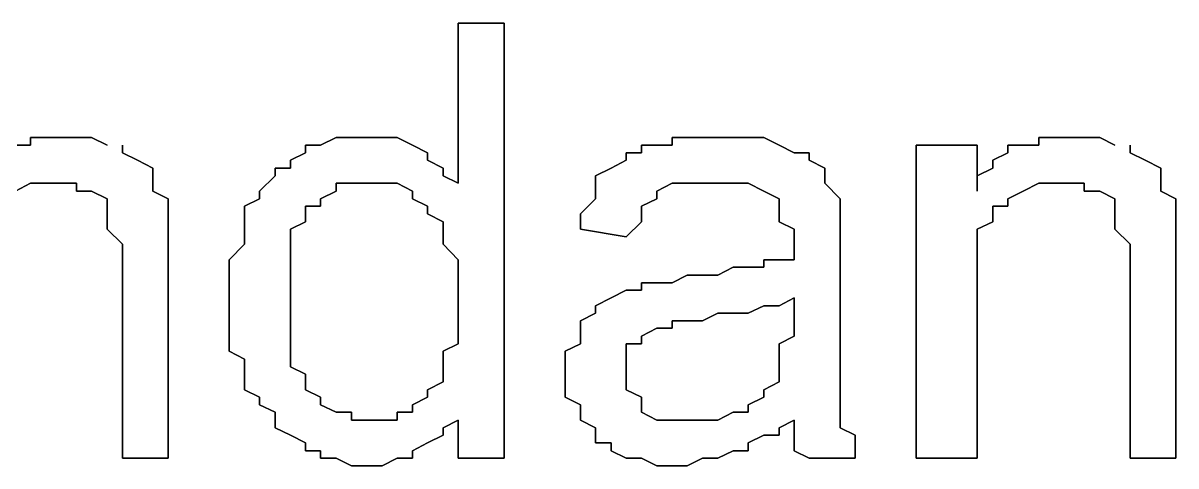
# Model space of a CAD drawing. Header units: metres. Extents: x 2.9 to 42.8, y 1.7 to 28.7.
# Drawn here: x 38.9132 to 39.1795, y 21.5459 to 21.6482 of the extents above; entities that cross this region are included whole.
import ezdxf

# ---------------------------------------------------------------- set-up
doc = ezdxf.new("R2010")
doc.units = ezdxf.units.M
doc.layers.add('GRIS', color=8, linetype='Continuous')

msp = doc.modelspace()

# ---------------------------------------------------------------- linework, layer by layer
at = {"layer": 'GRIS', "lineweight": -3}
for points in [[(39.0243, 21.6482), (39.0137, 21.6482), (39.0243, 21.6482)], [(39.0137, 21.6482), (39.0137, 21.6112), (39.0137, 21.6482)], [(39.0243, 21.5477), (39.0243, 21.6482), (39.0243, 21.5477)], [(38.9149, 21.62), (38.9114, 21.62), (38.9149, 21.62)], [(38.9184, 21.6218), (38.9149, 21.6218), (38.9184, 21.6218)], [(38.9149, 21.6218), (38.9149, 21.62), (38.9149, 21.6218)], [(38.922, 21.6218), (38.9184, 21.6218), (38.922, 21.6218)], [(38.9255, 21.6218), (38.922, 21.6218), (38.9255, 21.6218)], [(38.929, 21.6218), (38.9255, 21.6218), (38.929, 21.6218)], [(38.9326, 21.62), (38.929, 21.6218), (38.9326, 21.62)], [(38.9361, 21.6182), (38.9361, 21.62), (38.9361, 21.6182)], [(38.9819, 21.62), (38.9784, 21.62), (38.9819, 21.62)], [(38.9784, 21.62), (38.9784, 21.6182), (38.9784, 21.62)], [(38.9855, 21.6218), (38.9819, 21.62), (38.9855, 21.6218)], [(38.989, 21.6218), (38.9855, 21.6218), (38.989, 21.6218)], [(38.9925, 21.6218), (38.989, 21.6218), (38.9925, 21.6218)], [(38.9961, 21.6218), (38.9925, 21.6218), (38.9961, 21.6218)], [(38.9996, 21.6218), (38.9961, 21.6218), (38.9996, 21.6218)], [(39.0031, 21.62), (38.9996, 21.6218), (39.0031, 21.62)], [(39.0066, 21.6182), (39.0031, 21.62), (39.0066, 21.6182)], [(39.0596, 21.62), (39.056, 21.62), (39.0596, 21.62)], [(39.056, 21.62), (39.056, 21.6182), (39.056, 21.62)], [(39.0631, 21.62), (39.0596, 21.62), (39.0631, 21.62)], [(39.0666, 21.6218), (39.0631, 21.6218), (39.0666, 21.6218)], [(39.0631, 21.6218), (39.0631, 21.62), (39.0631, 21.6218)], [(39.0701, 21.6218), (39.0666, 21.6218), (39.0701, 21.6218)], [(39.0737, 21.6218), (39.0701, 21.6218), (39.0737, 21.6218)], [(39.0772, 21.6218), (39.0737, 21.6218), (39.0772, 21.6218)], [(39.0807, 21.6218), (39.0772, 21.6218), (39.0807, 21.6218)], [(39.0843, 21.6218), (39.0807, 21.6218), (39.0843, 21.6218)], [(39.0878, 21.62), (39.0843, 21.6218), (39.0878, 21.62)], [(39.0913, 21.6182), (39.0878, 21.62), (39.0913, 21.6182)], [(39.1336, 21.62), (39.1195, 21.62), (39.1336, 21.62)], [(39.1195, 21.62), (39.1195, 21.5477), (39.1195, 21.62)], [(39.1336, 21.6094), (39.1336, 21.62), (39.1336, 21.6094)], [(39.1442, 21.62), (39.1407, 21.62), (39.1442, 21.62)], [(39.1407, 21.62), (39.1407, 21.6182), (39.1407, 21.62)], [(39.1478, 21.62), (39.1442, 21.62), (39.1478, 21.62)], [(39.1513, 21.6218), (39.1478, 21.6218), (39.1513, 21.6218)], [(39.1478, 21.6218), (39.1478, 21.62), (39.1478, 21.6218)], [(39.1548, 21.6218), (39.1513, 21.6218), (39.1548, 21.6218)], [(39.1583, 21.6218), (39.1548, 21.6218), (39.1583, 21.6218)], [(39.1619, 21.6218), (39.1583, 21.6218), (39.1619, 21.6218)], [(39.1654, 21.62), (39.1619, 21.6218), (39.1654, 21.62)], [(39.1689, 21.6182), (39.1689, 21.62), (39.1689, 21.6182)], [(38.9396, 21.6165), (38.9361, 21.6182), (38.9396, 21.6165)], [(38.9784, 21.6182), (38.9749, 21.6165), (38.9784, 21.6182)], [(39.0066, 21.6165), (39.0066, 21.6182), (39.0066, 21.6165)], [(39.056, 21.6182), (39.0525, 21.6182), (39.056, 21.6182)], [(39.0525, 21.6182), (39.0525, 21.6165), (39.0525, 21.6182)], [(39.0948, 21.6182), (39.0913, 21.6182), (39.0948, 21.6182)], [(39.0948, 21.6165), (39.0948, 21.6182), (39.0948, 21.6165)], [(39.1407, 21.6182), (39.1372, 21.6165), (39.1407, 21.6182)], [(39.1724, 21.6165), (39.1689, 21.6182), (39.1724, 21.6165)], [(38.9431, 21.6147), (38.9396, 21.6165), (38.9431, 21.6147)], [(38.9431, 21.6129), (38.9431, 21.6147), (38.9431, 21.6129)], [(38.9749, 21.6147), (38.9714, 21.6147), (38.9749, 21.6147)], [(38.9714, 21.6147), (38.9714, 21.6129), (38.9714, 21.6147)], [(38.9749, 21.6165), (38.9749, 21.6147), (38.9749, 21.6165)], [(39.0102, 21.6147), (39.0066, 21.6165), (39.0102, 21.6147)], [(39.0102, 21.6129), (39.0102, 21.6147), (39.0102, 21.6129)], [(39.049, 21.6147), (39.0454, 21.6129), (39.049, 21.6147)], [(39.0525, 21.6165), (39.049, 21.6147), (39.0525, 21.6165)], [(39.0984, 21.6147), (39.0948, 21.6165), (39.0984, 21.6147)], [(39.0984, 21.6129), (39.0984, 21.6147), (39.0984, 21.6129)], [(39.1372, 21.6147), (39.1336, 21.6129), (39.1372, 21.6147)], [(39.1372, 21.6165), (39.1372, 21.6147), (39.1372, 21.6165)], [(39.176, 21.6147), (39.1724, 21.6165), (39.176, 21.6147)], [(39.176, 21.6129), (39.176, 21.6147), (39.176, 21.6129)], [(38.9431, 21.6112), (38.9431, 21.6129), (38.9431, 21.6112)], [(38.9714, 21.6129), (38.9678, 21.6094), (38.9714, 21.6129)], [(39.0137, 21.6112), (39.0102, 21.6129), (39.0137, 21.6112)], [(39.0454, 21.6129), (39.0454, 21.6112), (39.0454, 21.6129)], [(39.0984, 21.6112), (39.0984, 21.6129), (39.0984, 21.6112)], [(39.1336, 21.6129), (39.1336, 21.6112), (39.1336, 21.6129)], [(39.176, 21.6112), (39.176, 21.6129), (39.176, 21.6112)], [(38.9114, 21.6094), (38.9149, 21.6112), (38.9114, 21.6094)], [(38.9149, 21.6112), (38.9184, 21.6112), (38.9149, 21.6112)], [(38.9184, 21.6112), (38.922, 21.6112), (38.9184, 21.6112)], [(38.922, 21.6112), (38.9255, 21.6112), (38.922, 21.6112)], [(38.9255, 21.6112), (38.9255, 21.6094), (38.9255, 21.6112)], [(38.9255, 21.6094), (38.929, 21.6094), (38.9255, 21.6094)], [(38.929, 21.6094), (38.9326, 21.6076), (38.929, 21.6094)], [(38.9431, 21.6094), (38.9431, 21.6112), (38.9431, 21.6094)], [(38.9467, 21.6076), (38.9431, 21.6094), (38.9467, 21.6076)], [(38.9678, 21.6094), (38.9678, 21.6076), (38.9678, 21.6094)], [(38.9819, 21.6076), (38.9855, 21.6094), (38.9819, 21.6076)], [(38.9855, 21.6094), (38.9855, 21.6112), (38.9855, 21.6094)], [(38.9855, 21.6112), (38.989, 21.6112), (38.9855, 21.6112)], [(38.989, 21.6112), (38.9925, 21.6112), (38.989, 21.6112)], [(38.9925, 21.6112), (38.9961, 21.6112), (38.9925, 21.6112)], [(38.9961, 21.6112), (38.9996, 21.6112), (38.9961, 21.6112)], [(38.9996, 21.6112), (39.0031, 21.6094), (38.9996, 21.6112)], [(39.0031, 21.6094), (39.0031, 21.6076), (39.0031, 21.6094)], [(39.0454, 21.6112), (39.0454, 21.6094), (39.0454, 21.6112)], [(39.0454, 21.6094), (39.0454, 21.6076), (39.0454, 21.6094)], [(39.0596, 21.6094), (39.0631, 21.6112), (39.0596, 21.6094)], [(39.0596, 21.6076), (39.0596, 21.6094), (39.0596, 21.6076)], [(39.0631, 21.6112), (39.0666, 21.6112), (39.0631, 21.6112)], [(39.0666, 21.6112), (39.0701, 21.6112), (39.0666, 21.6112)], [(39.0701, 21.6112), (39.0737, 21.6112), (39.0701, 21.6112)], [(39.0737, 21.6112), (39.0772, 21.6112), (39.0737, 21.6112)], [(39.0772, 21.6112), (39.0807, 21.6112), (39.0772, 21.6112)], [(39.0807, 21.6112), (39.0843, 21.6094), (39.0807, 21.6112)], [(39.0843, 21.6094), (39.0878, 21.6076), (39.0843, 21.6094)], [(39.1019, 21.6076), (39.0984, 21.6112), (39.1019, 21.6076)], [(39.1336, 21.6112), (39.1336, 21.6094), (39.1336, 21.6112)], [(39.1407, 21.6076), (39.1442, 21.6094), (39.1407, 21.6076)], [(39.1442, 21.6094), (39.1478, 21.6112), (39.1442, 21.6094)], [(39.1478, 21.6112), (39.1513, 21.6112), (39.1478, 21.6112)], [(39.1513, 21.6112), (39.1548, 21.6112), (39.1513, 21.6112)], [(39.1548, 21.6112), (39.1583, 21.6112), (39.1548, 21.6112)], [(39.1583, 21.6112), (39.1583, 21.6094), (39.1583, 21.6112)], [(39.1583, 21.6094), (39.1619, 21.6094), (39.1583, 21.6094)], [(39.1619, 21.6094), (39.1654, 21.6076), (39.1619, 21.6094)], [(39.176, 21.6094), (39.176, 21.6112), (39.176, 21.6094)], [(39.1795, 21.6076), (39.176, 21.6094), (39.1795, 21.6076)], [(38.9326, 21.6076), (38.9326, 21.6059), (38.9326, 21.6076)], [(38.9467, 21.6041), (38.9467, 21.6076), (38.9467, 21.6041)], [(38.9678, 21.6076), (38.9643, 21.6059), (38.9678, 21.6076)], [(38.9819, 21.6059), (38.9819, 21.6076), (38.9819, 21.6059)], [(39.0031, 21.6076), (39.0066, 21.6059), (39.0031, 21.6076)], [(39.0454, 21.6076), (39.0419, 21.6041), (39.0454, 21.6076)], [(39.056, 21.6059), (39.0596, 21.6076), (39.056, 21.6059)], [(39.0878, 21.6076), (39.0878, 21.6059), (39.0878, 21.6076)], [(39.1019, 21.6059), (39.1019, 21.6076), (39.1019, 21.6059)], [(39.1407, 21.6059), (39.1407, 21.6076), (39.1407, 21.6059)], [(39.1654, 21.6076), (39.1654, 21.6059), (39.1654, 21.6076)], [(39.1795, 21.6041), (39.1795, 21.6076), (39.1795, 21.6041)], [(38.9326, 21.6059), (38.9326, 21.6041), (38.9326, 21.6059)], [(38.9326, 21.6041), (38.9326, 21.6023), (38.9326, 21.6041)], [(38.9467, 21.6023), (38.9467, 21.6041), (38.9467, 21.6023)], [(38.9643, 21.6059), (38.9643, 21.6041), (38.9643, 21.6059)], [(38.9643, 21.6041), (38.9643, 21.6023), (38.9643, 21.6041)], [(38.9784, 21.6041), (38.9784, 21.6059), (38.9784, 21.6041)], [(38.9784, 21.6059), (38.9819, 21.6059), (38.9784, 21.6059)], [(38.9784, 21.6023), (38.9784, 21.6041), (38.9784, 21.6023)], [(39.0066, 21.6059), (39.0066, 21.6041), (39.0066, 21.6059)], [(39.0066, 21.6041), (39.0102, 21.6023), (39.0066, 21.6041)], [(39.0419, 21.6041), (39.0419, 21.6023), (39.0419, 21.6041)], [(39.056, 21.6041), (39.056, 21.6059), (39.056, 21.6041)], [(39.056, 21.6023), (39.056, 21.6041), (39.056, 21.6023)], [(39.0878, 21.6059), (39.0878, 21.6041), (39.0878, 21.6059)], [(39.0878, 21.6041), (39.0878, 21.6023), (39.0878, 21.6041)], [(39.1019, 21.6041), (39.1019, 21.6059), (39.1019, 21.6041)], [(39.1019, 21.6023), (39.1019, 21.6041), (39.1019, 21.6023)], [(39.1372, 21.6041), (39.1372, 21.6059), (39.1372, 21.6041)], [(39.1372, 21.6059), (39.1407, 21.6059), (39.1372, 21.6059)], [(39.1372, 21.6023), (39.1372, 21.6041), (39.1372, 21.6023)], [(39.1654, 21.6059), (39.1654, 21.6041), (39.1654, 21.6059)], [(39.1654, 21.6041), (39.1654, 21.6023), (39.1654, 21.6041)], [(39.1795, 21.6023), (39.1795, 21.6041), (39.1795, 21.6023)], [(38.9326, 21.6023), (38.9326, 21.6006), (38.9326, 21.6023)], [(38.9467, 21.6006), (38.9467, 21.6023), (38.9467, 21.6006)], [(38.9643, 21.6023), (38.9643, 21.6006), (38.9643, 21.6023)], [(38.9749, 21.6006), (38.9784, 21.6023), (38.9749, 21.6006)], [(39.0102, 21.6023), (39.0102, 21.6006), (39.0102, 21.6023)], [(39.0419, 21.6023), (39.0419, 21.6006), (39.0419, 21.6023)], [(39.0525, 21.5988), (39.056, 21.6023), (39.0525, 21.5988)], [(39.0878, 21.6023), (39.0913, 21.6006), (39.0878, 21.6023)], [(39.1019, 21.6006), (39.1019, 21.6023), (39.1019, 21.6006)], [(39.1336, 21.6006), (39.1372, 21.6023), (39.1336, 21.6006)], [(39.1654, 21.6023), (39.1654, 21.6006), (39.1654, 21.6023)], [(39.1795, 21.6006), (39.1795, 21.6023), (39.1795, 21.6006)], [(38.9326, 21.6006), (38.9361, 21.5971), (38.9326, 21.6006)], [(38.9467, 21.5988), (38.9467, 21.6006), (38.9467, 21.5988)], [(38.9467, 21.5953), (38.9467, 21.5988), (38.9467, 21.5953)], [(38.9643, 21.6006), (38.9643, 21.5988), (38.9643, 21.6006)], [(38.9643, 21.5988), (38.9643, 21.5971), (38.9643, 21.5988)], [(38.9749, 21.5988), (38.9749, 21.6006), (38.9749, 21.5988)], [(38.9749, 21.5953), (38.9749, 21.5988), (38.9749, 21.5953)], [(39.0102, 21.6006), (39.0102, 21.5988), (39.0102, 21.6006)], [(39.0102, 21.5988), (39.0102, 21.5971), (39.0102, 21.5988)], [(39.0419, 21.6006), (39.0525, 21.5988), (39.0419, 21.6006)], [(39.0913, 21.6006), (39.0913, 21.5971), (39.0913, 21.6006)], [(39.1019, 21.5971), (39.1019, 21.6006), (39.1019, 21.5971)], [(39.1336, 21.5971), (39.1336, 21.6006), (39.1336, 21.5971)], [(39.1654, 21.6006), (39.1689, 21.5971), (39.1654, 21.6006)], [(39.1795, 21.5988), (39.1795, 21.6006), (39.1795, 21.5988)], [(39.1795, 21.5953), (39.1795, 21.5988), (39.1795, 21.5953)], [(38.9361, 21.5971), (38.9361, 21.5953), (38.9361, 21.5971)], [(38.9643, 21.5971), (38.9608, 21.5935), (38.9643, 21.5971)], [(39.0102, 21.5971), (39.0137, 21.5935), (39.0102, 21.5971)], [(39.0913, 21.5971), (39.0913, 21.5935), (39.0913, 21.5971)], [(39.1019, 21.5953), (39.1019, 21.5971), (39.1019, 21.5953)], [(39.1336, 21.5953), (39.1336, 21.5971), (39.1336, 21.5953)], [(39.1689, 21.5971), (39.1689, 21.5953), (39.1689, 21.5971)], [(38.9361, 21.5953), (38.9361, 21.5918), (38.9361, 21.5953)], [(38.9467, 21.5918), (38.9467, 21.5953), (38.9467, 21.5918)], [(38.9608, 21.5935), (38.9608, 21.5918), (38.9608, 21.5935)], [(38.9749, 21.5935), (38.9749, 21.5953), (38.9749, 21.5935)], [(38.9749, 21.59), (38.9749, 21.5935), (38.9749, 21.59)], [(39.0137, 21.5935), (39.0137, 21.5918), (39.0137, 21.5935)], [(39.0878, 21.5935), (39.0843, 21.5935), (39.0878, 21.5935)], [(39.0843, 21.5935), (39.0843, 21.5918), (39.0843, 21.5935)], [(39.0913, 21.5935), (39.0878, 21.5935), (39.0913, 21.5935)], [(39.1019, 21.5777), (39.1019, 21.5953), (39.1019, 21.5777)], [(39.1336, 21.5918), (39.1336, 21.5953), (39.1336, 21.5918)], [(39.1689, 21.5953), (39.1689, 21.5918), (39.1689, 21.5953)], [(39.1795, 21.5918), (39.1795, 21.5953), (39.1795, 21.5918)], [(38.9361, 21.5918), (38.9361, 21.5477), (38.9361, 21.5918)], [(38.9467, 21.5477), (38.9467, 21.5918), (38.9467, 21.5477)], [(38.9608, 21.5918), (38.9608, 21.59), (38.9608, 21.5918)], [(39.0137, 21.5918), (39.0137, 21.5882), (39.0137, 21.5918)], [(39.0772, 21.5918), (39.0737, 21.59), (39.0772, 21.5918)], [(39.0807, 21.5918), (39.0772, 21.5918), (39.0807, 21.5918)], [(39.0843, 21.5918), (39.0807, 21.5918), (39.0843, 21.5918)], [(39.1336, 21.59), (39.1336, 21.5918), (39.1336, 21.59)], [(39.1689, 21.5918), (39.1689, 21.5477), (39.1689, 21.5918)], [(39.1795, 21.5477), (39.1795, 21.5918), (39.1795, 21.5477)], [(38.9608, 21.59), (38.9608, 21.5865), (38.9608, 21.59)], [(38.9749, 21.5882), (38.9749, 21.59), (38.9749, 21.5882)], [(38.9749, 21.5847), (38.9749, 21.5882), (38.9749, 21.5847)], [(39.0137, 21.5882), (39.0137, 21.5865), (39.0137, 21.5882)], [(39.0596, 21.5882), (39.056, 21.5882), (39.0596, 21.5882)], [(39.056, 21.5882), (39.056, 21.5865), (39.056, 21.5882)], [(39.0631, 21.5882), (39.0596, 21.5882), (39.0631, 21.5882)], [(39.0666, 21.59), (39.0631, 21.5882), (39.0666, 21.59)], [(39.0701, 21.59), (39.0666, 21.59), (39.0701, 21.59)], [(39.0737, 21.59), (39.0701, 21.59), (39.0737, 21.59)], [(39.1336, 21.5882), (39.1336, 21.59), (39.1336, 21.5882)], [(39.1336, 21.5477), (39.1336, 21.5882), (39.1336, 21.5477)], [(38.9608, 21.5865), (38.9608, 21.5847), (38.9608, 21.5865)], [(39.0137, 21.5865), (39.0137, 21.5829), (39.0137, 21.5865)], [(39.0525, 21.5865), (39.049, 21.5847), (39.0525, 21.5865)], [(39.056, 21.5865), (39.0525, 21.5865), (39.056, 21.5865)], [(38.9608, 21.5847), (38.9608, 21.5829), (38.9608, 21.5847)], [(38.9608, 21.5829), (38.9608, 21.5812), (38.9608, 21.5829)], [(38.9749, 21.5812), (38.9749, 21.5847), (38.9749, 21.5812)], [(39.0137, 21.5829), (39.0137, 21.5812), (39.0137, 21.5829)], [(39.049, 21.5847), (39.0454, 21.5829), (39.049, 21.5847)], [(39.0454, 21.5829), (39.0454, 21.5812), (39.0454, 21.5829)], [(39.0807, 21.5812), (39.0843, 21.5829), (39.0807, 21.5812)], [(39.0843, 21.5829), (39.0878, 21.5829), (39.0843, 21.5829)], [(39.0878, 21.5829), (39.0913, 21.5847), (39.0878, 21.5829)], [(39.0913, 21.5847), (39.0913, 21.5794), (39.0913, 21.5847)], [(38.9608, 21.5812), (38.9608, 21.5777), (38.9608, 21.5812)], [(38.9749, 21.5777), (38.9749, 21.5812), (38.9749, 21.5777)], [(39.0137, 21.5812), (39.0137, 21.5777), (39.0137, 21.5812)], [(39.0454, 21.5812), (39.0419, 21.5794), (39.0454, 21.5812)], [(39.0701, 21.5794), (39.0737, 21.5812), (39.0701, 21.5794)], [(39.0737, 21.5812), (39.0772, 21.5812), (39.0737, 21.5812)], [(39.0772, 21.5812), (39.0807, 21.5812), (39.0772, 21.5812)], [(38.9608, 21.5777), (38.9608, 21.5759), (38.9608, 21.5777)], [(38.9749, 21.5759), (38.9749, 21.5777), (38.9749, 21.5759)], [(39.0137, 21.5777), (39.0137, 21.5741), (39.0137, 21.5777)], [(39.0419, 21.5794), (39.0419, 21.5777), (39.0419, 21.5794)], [(39.0419, 21.5777), (39.0419, 21.5759), (39.0419, 21.5777)], [(39.056, 21.5759), (39.0596, 21.5777), (39.056, 21.5759)], [(39.0596, 21.5777), (39.0631, 21.5777), (39.0596, 21.5777)], [(39.0631, 21.5777), (39.0631, 21.5794), (39.0631, 21.5777)], [(39.0631, 21.5794), (39.0666, 21.5794), (39.0631, 21.5794)], [(39.0666, 21.5794), (39.0701, 21.5794), (39.0666, 21.5794)], [(39.0913, 21.5794), (39.0913, 21.5759), (39.0913, 21.5794)], [(39.1019, 21.5741), (39.1019, 21.5777), (39.1019, 21.5741)], [(38.9608, 21.5759), (38.9608, 21.5724), (38.9608, 21.5759)], [(38.9749, 21.5741), (38.9749, 21.5759), (38.9749, 21.5741)], [(39.0419, 21.5759), (39.0419, 21.5741), (39.0419, 21.5759)], [(39.056, 21.5741), (39.056, 21.5759), (39.056, 21.5741)], [(39.0913, 21.5759), (39.0878, 21.5741), (39.0913, 21.5759)], [(38.9608, 21.5724), (38.9643, 21.5706), (38.9608, 21.5724)], [(38.9749, 21.5706), (38.9749, 21.5741), (38.9749, 21.5706)], [(39.0137, 21.5741), (39.0102, 21.5724), (39.0137, 21.5741)], [(39.0102, 21.5724), (39.0102, 21.5706), (39.0102, 21.5724)], [(39.0419, 21.5741), (39.0384, 21.5724), (39.0419, 21.5741)], [(39.0384, 21.5724), (39.0384, 21.5688), (39.0384, 21.5724)], [(39.0525, 21.5706), (39.0525, 21.5741), (39.0525, 21.5706)], [(39.0525, 21.5741), (39.056, 21.5741), (39.0525, 21.5741)], [(39.0878, 21.5741), (39.0878, 21.5706), (39.0878, 21.5741)], [(39.1019, 21.5706), (39.1019, 21.5741), (39.1019, 21.5706)], [(38.9643, 21.5706), (38.9643, 21.5688), (38.9643, 21.5706)], [(38.9749, 21.5688), (38.9749, 21.5706), (38.9749, 21.5688)], [(39.0102, 21.5706), (39.0102, 21.5688), (39.0102, 21.5706)], [(39.0525, 21.5688), (39.0525, 21.5706), (39.0525, 21.5688)], [(39.0878, 21.5706), (39.0878, 21.5688), (39.0878, 21.5706)], [(39.1019, 21.5688), (39.1019, 21.5706), (39.1019, 21.5688)], [(38.9643, 21.5688), (38.9643, 21.5671), (38.9643, 21.5688)], [(38.9643, 21.5671), (38.9643, 21.5653), (38.9643, 21.5671)], [(38.9784, 21.5671), (38.9749, 21.5688), (38.9784, 21.5671)], [(38.9784, 21.5653), (38.9784, 21.5671), (38.9784, 21.5653)], [(39.0102, 21.5688), (39.0102, 21.5671), (39.0102, 21.5688)], [(39.0102, 21.5671), (39.0102, 21.5653), (39.0102, 21.5671)], [(39.0384, 21.5688), (39.0384, 21.5671), (39.0384, 21.5688)], [(39.0384, 21.5671), (39.0384, 21.5635), (39.0384, 21.5671)], [(39.0525, 21.5671), (39.0525, 21.5688), (39.0525, 21.5671)], [(39.0525, 21.5653), (39.0525, 21.5671), (39.0525, 21.5653)], [(39.0878, 21.5688), (39.0878, 21.5671), (39.0878, 21.5688)], [(39.0878, 21.5671), (39.0878, 21.5653), (39.0878, 21.5671)], [(39.1019, 21.5653), (39.1019, 21.5688), (39.1019, 21.5653)], [(38.9643, 21.5653), (38.9643, 21.5635), (38.9643, 21.5653)], [(38.9784, 21.5635), (38.9784, 21.5653), (38.9784, 21.5635)], [(39.0102, 21.5653), (39.0066, 21.5635), (39.0102, 21.5653)], [(39.0525, 21.5635), (39.0525, 21.5653), (39.0525, 21.5635)], [(39.0878, 21.5653), (39.0843, 21.5635), (39.0878, 21.5653)], [(39.1019, 21.5635), (39.1019, 21.5653), (39.1019, 21.5635)], [(38.9643, 21.5635), (38.9678, 21.5618), (38.9643, 21.5635)], [(38.9678, 21.5618), (38.9678, 21.56), (38.9678, 21.5618)], [(38.9819, 21.5618), (38.9784, 21.5635), (38.9819, 21.5618)], [(38.9819, 21.56), (38.9819, 21.5618), (38.9819, 21.56)], [(39.0066, 21.5618), (39.0031, 21.56), (39.0066, 21.5618)], [(39.0066, 21.5635), (39.0066, 21.5618), (39.0066, 21.5635)], [(39.0384, 21.5635), (39.0384, 21.5618), (39.0384, 21.5635)], [(39.0384, 21.5618), (39.0419, 21.56), (39.0384, 21.5618)], [(39.056, 21.5618), (39.0525, 21.5635), (39.056, 21.5618)], [(39.056, 21.56), (39.056, 21.5618), (39.056, 21.56)], [(39.0843, 21.5618), (39.0807, 21.56), (39.0843, 21.5618)], [(39.0843, 21.5635), (39.0843, 21.5618), (39.0843, 21.5635)], [(39.1019, 21.5618), (39.1019, 21.5635), (39.1019, 21.5618)], [(39.1019, 21.56), (39.1019, 21.5618), (39.1019, 21.56)], [(38.9678, 21.56), (38.9714, 21.5583), (38.9678, 21.56)], [(38.9855, 21.5583), (38.9819, 21.56), (38.9855, 21.5583)], [(39.0031, 21.56), (39.0031, 21.5583), (39.0031, 21.56)], [(39.0419, 21.56), (39.0419, 21.5583), (39.0419, 21.56)], [(39.056, 21.5583), (39.056, 21.56), (39.056, 21.5583)], [(39.0807, 21.56), (39.0807, 21.5583), (39.0807, 21.56)], [(39.1019, 21.5583), (39.1019, 21.56), (39.1019, 21.5583)], [(38.9714, 21.5583), (38.9714, 21.5565), (38.9714, 21.5583)], [(38.9714, 21.5565), (38.9714, 21.5547), (38.9714, 21.5565)], [(38.989, 21.5583), (38.9855, 21.5583), (38.989, 21.5583)], [(38.989, 21.5565), (38.989, 21.5583), (38.989, 21.5565)], [(38.9925, 21.5565), (38.989, 21.5565), (38.9925, 21.5565)], [(38.9961, 21.5565), (38.9925, 21.5565), (38.9961, 21.5565)], [(38.9996, 21.5565), (38.9961, 21.5565), (38.9996, 21.5565)], [(39.0031, 21.5583), (38.9996, 21.5583), (39.0031, 21.5583)], [(38.9996, 21.5583), (38.9996, 21.5565), (38.9996, 21.5583)], [(39.0102, 21.5547), (39.0137, 21.5565), (39.0102, 21.5547)], [(39.0137, 21.5565), (39.0137, 21.5477), (39.0137, 21.5565)], [(39.0419, 21.5583), (39.0419, 21.5565), (39.0419, 21.5583)], [(39.0419, 21.5565), (39.0454, 21.5547), (39.0419, 21.5565)], [(39.0596, 21.5565), (39.056, 21.5583), (39.0596, 21.5565)], [(39.0631, 21.5565), (39.0596, 21.5565), (39.0631, 21.5565)], [(39.0666, 21.5565), (39.0631, 21.5565), (39.0666, 21.5565)], [(39.0701, 21.5565), (39.0666, 21.5565), (39.0701, 21.5565)], [(39.0737, 21.5565), (39.0701, 21.5565), (39.0737, 21.5565)], [(39.0772, 21.5583), (39.0737, 21.5565), (39.0772, 21.5583)], [(39.0807, 21.5583), (39.0772, 21.5583), (39.0807, 21.5583)], [(39.0878, 21.5547), (39.0913, 21.5565), (39.0878, 21.5547)], [(39.0913, 21.5565), (39.0913, 21.5547), (39.0913, 21.5565)], [(39.1019, 21.5565), (39.1019, 21.5583), (39.1019, 21.5565)], [(39.1019, 21.5547), (39.1019, 21.5565), (39.1019, 21.5547)], [(38.9714, 21.5547), (38.9749, 21.553), (38.9714, 21.5547)], [(39.0102, 21.553), (39.0102, 21.5547), (39.0102, 21.553)], [(39.0454, 21.5547), (39.0454, 21.553), (39.0454, 21.5547)], [(39.0878, 21.553), (39.0878, 21.5547), (39.0878, 21.553)], [(39.0913, 21.5547), (39.0913, 21.553), (39.0913, 21.5547)], [(39.1054, 21.553), (39.1019, 21.5547), (39.1054, 21.553)], [(38.9749, 21.553), (38.9784, 21.5512), (38.9749, 21.553)], [(38.9784, 21.5512), (38.9784, 21.5494), (38.9784, 21.5512)], [(39.0031, 21.5494), (39.0066, 21.5512), (39.0031, 21.5494)], [(39.0066, 21.5512), (39.0102, 21.553), (39.0066, 21.5512)], [(39.0454, 21.553), (39.0454, 21.5512), (39.0454, 21.553)], [(39.0454, 21.5512), (39.049, 21.5512), (39.0454, 21.5512)], [(39.049, 21.5512), (39.049, 21.5494), (39.049, 21.5512)], [(39.0807, 21.5512), (39.0843, 21.553), (39.0807, 21.5512)], [(39.0807, 21.5494), (39.0807, 21.5512), (39.0807, 21.5494)], [(39.0843, 21.553), (39.0878, 21.553), (39.0843, 21.553)], [(39.0913, 21.553), (39.0913, 21.5494), (39.0913, 21.553)], [(39.1054, 21.5494), (39.1054, 21.553), (39.1054, 21.5494)], [(38.9784, 21.5494), (38.9819, 21.5494), (38.9784, 21.5494)], [(38.9819, 21.5494), (38.9819, 21.5477), (38.9819, 21.5494)], [(39.0031, 21.5477), (39.0031, 21.5494), (39.0031, 21.5477)], [(39.049, 21.5494), (39.0525, 21.5477), (39.049, 21.5494)], [(39.0737, 21.5477), (39.0772, 21.5494), (39.0737, 21.5477)], [(39.0772, 21.5494), (39.0807, 21.5494), (39.0772, 21.5494)], [(39.0913, 21.5494), (39.0948, 21.5477), (39.0913, 21.5494)], [(39.1054, 21.5477), (39.1054, 21.5494), (39.1054, 21.5477)], [(38.9361, 21.5477), (38.9467, 21.5477), (38.9361, 21.5477)], [(38.9819, 21.5477), (38.9855, 21.5477), (38.9819, 21.5477)], [(38.9855, 21.5477), (38.989, 21.5459), (38.9855, 21.5477)], [(38.989, 21.5459), (38.9925, 21.5459), (38.989, 21.5459)], [(38.9925, 21.5459), (38.9961, 21.5459), (38.9925, 21.5459)], [(38.9961, 21.5459), (38.9996, 21.5477), (38.9961, 21.5459)], [(38.9996, 21.5477), (39.0031, 21.5477), (38.9996, 21.5477)], [(39.0137, 21.5477), (39.0243, 21.5477), (39.0137, 21.5477)], [(39.0525, 21.5477), (39.056, 21.5477), (39.0525, 21.5477)], [(39.056, 21.5477), (39.0596, 21.5459), (39.056, 21.5477)], [(39.0596, 21.5459), (39.0631, 21.5459), (39.0596, 21.5459)], [(39.0631, 21.5459), (39.0666, 21.5459), (39.0631, 21.5459)], [(39.0666, 21.5459), (39.0701, 21.5477), (39.0666, 21.5459)], [(39.0701, 21.5477), (39.0737, 21.5477), (39.0701, 21.5477)], [(39.0948, 21.5477), (39.1054, 21.5477), (39.0948, 21.5477)], [(39.1195, 21.5477), (39.1336, 21.5477), (39.1195, 21.5477)], [(39.1689, 21.5477), (39.1795, 21.5477), (39.1689, 21.5477)]]:
    msp.add_lwpolyline(points, dxfattribs=at)

doc.saveas('drawing.dxf')
